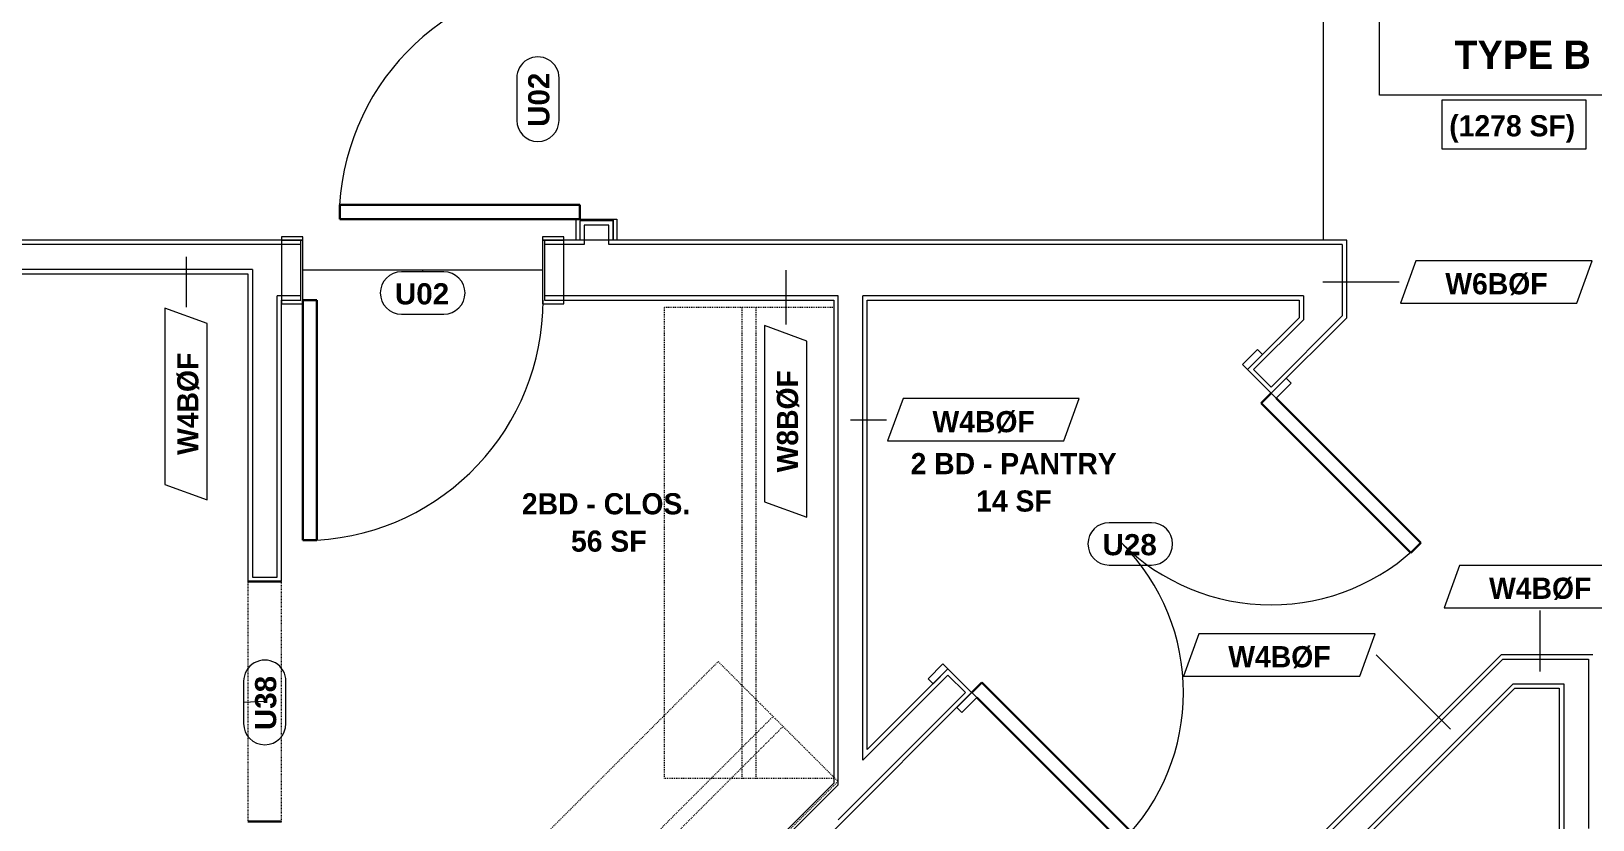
# Model space of a CAD drawing. Header units: inches. Extents: x -4058 to -1781, y 9814 to 12264.
# Drawn here: x -2478.7 to -2257.4, y 11859 to 11970.7 of the extents above; entities that cross this region are included whole.
import ezdxf

# ---------------------------------------------------------------- set-up
doc = ezdxf.new("R2010")
doc.units = ezdxf.units.IN
doc.header["$MEASUREMENT"] = 0
doc.linetypes.add('Dash', pattern=[0.25, 0.125, -0.125])
doc.linetypes.add('Overhead', pattern=[0.15625, 0.09375, -0.0625])
for name, color, linetype, lineweight in [('A-AREA-IDEN', 2, 'Continuous', 9), ('A-DETL-GENF-3', 92, 'Overhead', 9), ('A-DETL-MEDM', 33, 'Continuous', 30), ('A-DOOR-3', 31, 'Continuous', 9), ('A-DOOR-4', 31, 'Continuous', 30), ('A-DOOR-IDEN', 31, 'Continuous', 9), ('A-FLOR-2', 192, 'Continuous', 9), ('A-WALL', 113, 'Continuous', 18), ('A-WALL-3', 113, 'Continuous', 9), ('A-WALL-IDEN', 211, 'Continuous', 9), ('I-WALL-2', 2, 'Continuous', 9), ('Q-CASE', 31, 'Continuous', 9), ('Q-CASE-HDLN', 31, 'Dash', 9)]:
    doc.layers.add(name, color=color, linetype=linetype, lineweight=lineweight)
doc.styles.add('Arial_B', font='arialbd.ttf', dxfattribs={"height": 3})
doc.styles.add('Century Gothic_B', font='GOTHICB.TTF', dxfattribs={"height": 3})
doc.styles.add('Century Gothic_B_1', font='GOTHICB.TTF', dxfattribs={"height": 4})

# ---------------------------------------------------------------- blocks, each defined once
blk = doc.blocks.new('Door-Opening - CLEAR OPENING - 34_ x 80_-3928388-UNITS PLANS - 3RD FLOOR')
at = {"layer": 'A-DETL-GENF-3'}
for p, q in [((16.68, 2.37), (-17.32, 2.37)), ((-17.32, -2.38), (16.68, -2.38))]:
    blk.add_line(p, q, dxfattribs=at)
at = {"layer": 'A-DETL-MEDM'}
for p, q in [((-17.32, 2.37), (-17.32, -2.38)), ((16.68, -2.38), (16.68, 2.37))]:
    blk.add_line(p, q, dxfattribs=at)
blk = doc.blocks.new('OD_CW_Closet - OD_CW_Closet-3809433-UNITS PLANS - 3RD FLOOR')
at = {"layer": 'Q-CASE-HDLN'}
for p, q in [((0.74, -24), (0.74, 0)), ((0.74, 0), (67.55, 0)), ((67.55, 0), (67.55, -24)), ((0.74, -11), (67.55, -11)), ((0.74, -13), (67.55, -13)), ((67.55, -24), (0.74, -24))]:
    blk.add_line(p, q, dxfattribs=at)
blk = doc.blocks.new('OD_CW_Closet - OD_CW_Closet-3810279-UNITS PLANS - 3RD FLOOR')
at = {"layer": 'Q-CASE-HDLN'}
for p, q in [((0.74, -24), (0.74, 0)), ((0.74, 0), (87.24, 0)), ((87.24, 0), (87.24, -24)), ((0.74, -11), (87.24, -11)), ((0.74, -13), (87.24, -13)), ((87.24, -24), (0.74, -24))]:
    blk.add_line(p, q, dxfattribs=at)
blk = doc.blocks.new('SWING - SINGLE - FLUSH - SWING - FLUSH - 2-10 x 6-8 - PRIVACY-4346073-UNITS PLANS - 3RD FLOOR')
at = {"layer": 'A-DOOR-3'}
for p, q in [((-17, 4.75), (-20, 4.75)), ((-20, 4.75), (-20, -4.25)), ((-17, -4.25), (-17, 4.75)), ((20, 4.75), (17, 4.75)), ((17, 4.75), (17, -4.25)), ((20, -4.25), (20, 4.75)), ((-20, -4.25), (-17, -4.25)), ((-17, -4.25), (-20, -4.25)), ((-20, -4.25), (-20, -4.75)), ((-17, -4.75), (-17, -4.25)), ((17, -4.25), (20, -4.25)), ((20, -4.25), (17, -4.25)), ((17, -4.25), (17, -4.75)), ((20, -4.75), (20, -4.25)), ((-20, -4.75), (-17, -4.75)), ((17, -4.75), (20, -4.75))]:
    blk.add_line(p, q, dxfattribs=at)
blk.add_arc((17, 4.25), 34.07, 93.3657, 180, dxfattribs=at)
at = {"layer": 'A-DOOR-4'}
for p, q in [((15, 4.25), (15, 38.26)), ((17, 38.26), (15, 38.26)), ((17, 4.25), (17, 38.26)), ((17, 4.25), (15, 4.25))]:
    blk.add_line(p, q, dxfattribs=at)
blk = doc.blocks.new('SWING - SINGLE - FLUSH - SWING - FLUSH - 2-10 x 6-8 - PRIVACY-4346068-UNITS PLANS - 3RD FLOOR')
at = {"layer": 'A-DOOR-3'}
for p, q in [((-20, 2.37), (-20, 2.87)), ((-20, 2.87), (-17, 2.87)), ((-20, 2.37), (-17, 2.37)), ((-20, -2.88), (-20, 2.37)), ((-17, 2.37), (-20, 2.37)), ((-17, 2.87), (-17, 2.37)), ((-17, 2.37), (-17, -2.88)), ((17, 2.37), (17, 2.87)), ((17, 2.87), (20, 2.87)), ((17, 2.37), (20, 2.37)), ((17, -2.88), (17, 2.37)), ((20, 2.37), (17, 2.37)), ((20, 2.87), (20, 2.37)), ((20, 2.37), (20, -2.88)), ((-17, -2.88), (-20, -2.88)), ((20, -2.88), (17, -2.88))]:
    blk.add_line(p, q, dxfattribs=at)
blk.add_arc((17, -2.38), 34.07, 180, 266.6343, dxfattribs=at)
at = {"layer": 'A-DOOR-4'}
for p, q in [((15, -2.38), (15, -36.38)), ((17, -2.38), (15, -2.38)), ((17, -2.38), (17, -36.38)), ((17, -36.38), (15, -36.38))]:
    blk.add_line(p, q, dxfattribs=at)
blk = doc.blocks.new('SWING - DOUBLE - FLUSH - SWING - DOUBLE - 5-0 x 6-8 - DUMMY-3948979-UNITS PLANS - 3RD FLOOR')
at = {"layer": 'A-DOOR-3'}
for p, q in [((-33, 2.375), (-33, 3.375)), ((-33, 3.375), (-30, 3.375)), ((-30, 2.375), (-33, 2.375)), ((-30, 3.375), (-30, 2.375)), ((30, 2.375), (30, 3.375)), ((30, 3.375), (33, 3.375)), ((33, 2.375), (30, 2.375)), ((33, 3.375), (33, 2.375)), ((-33, -2.375), (-30, -2.375)), ((-33, -3.375), (-33, -2.375)), ((-30, -3.375), (-33, -3.375)), ((-30, -2.375), (-30, -3.375)), ((30, -2.375), (33, -2.375)), ((30, -3.375), (30, -2.375)), ((33, -3.375), (30, -3.375)), ((33, -2.375), (33, -3.375))]:
    blk.add_line(p, q, dxfattribs=at)
for centre, start, end in [((-30, -2.375), 270, 0), ((30, -2.375), 180, 270)]:
    blk.add_arc(centre, 30, start, end, dxfattribs=at)
at = {"layer": 'A-DOOR-4'}
for p, q in [((-28, -2.375), (-30, -2.375)), ((-30, -3.375), (-30, -32.375)), ((-28, -32.375), (-28, -2.375)), ((28, -2.375), (30, -2.375)), ((28, -32.375), (28, -2.375)), ((30, -3.375), (30, -32.375)), ((-30, -32.375), (-28, -32.375)), ((30, -32.375), (28, -32.375))]:
    blk.add_line(p, q, dxfattribs=at)
blk = doc.blocks.new('Wall Tag - Arch Wall-3956453-UNITS PLANS - 3RD FLOOR')
at = {"layer": 'A-WALL-IDEN'}
for p, q in [((-0.3561, 0.0937), (-0.4244, -0.0937)), ((0.4244, 0.0937), (-0.3561, 0.0937)), ((0.3561, -0.0937), (0.4244, 0.0937)), ((-0.4244, -0.0937), (0.3561, -0.0937))]:
    blk.add_line(p, q, dxfattribs=at)
blk = doc.blocks.new('Door Tag - Type Mark-2601225-UNITS PLANS - 3RD FLOOR')
at = {"layer": 'A-DOOR-IDEN'}
for p, q in [((0.09375, 0.09375), (-0.09375, 0.09375)), ((-0.09375, -0.09375), (0.09375, -0.09375))]:
    blk.add_line(p, q, dxfattribs=at)
for centre, start, end in [((-0.09375, 0), 90, 270), ((0.09375, 0), 270, 90)]:
    blk.add_arc(centre, 0.09375, start, end, dxfattribs=at)

msp = doc.modelspace()

# ---------------------------------------------------------------- linework, layer by layer
at = {"layer": 'A-AREA-IDEN', "flags": 128}
for points in [[(-2287.68, 11980.14), (-2249.55, 11980.14), (-2249.55, 11961.69), (-2287.68, 11961.69)], [(-2278.78, 11961.01), (-2258.45, 11961.01), (-2258.45, 11954.01), (-2278.78, 11954.01)]]:
    msp.add_lwpolyline(points, close=True, dxfattribs=at)
at = {"layer": 'A-DOOR-IDEN'}
for p, q in [((-2423.25, 11936.86), (-2423.25, 11936.64)), ((-2445.62, 11875.74), (-2448.62, 11875.6))]:
    msp.add_line(p, q, dxfattribs=at)
at = {"layer": 'A-FLOR-2'}
for p, q in [((-2295.62, 11941.11), (-2295.62, 11988.52)), ((-2406.25, 11936.86), (-2440.25, 11936.86))]:
    msp.add_line(p, q, dxfattribs=at)
at = {"layer": 'A-WALL'}
for p, q in [((-2400.37, 11943.24), (-2400.37, 11940.49)), ((-2396.87, 11943.24), (-2400.37, 11943.24)), ((-2396.87, 11940.49), (-2396.87, 11943.24)), ((-2440.5, 11940.49), (-2518.37, 11940.49)), ((-2400.37, 11940.49), (-2406, 11940.49)), ((-2360.87, 11940.49), (-2396.87, 11940.49)), ((-2292.95, 11940.49), (-2360.87, 11940.49)), ((-2292.95, 11940.49), (-2292.95, 11930.39)), ((-2447.37, 11936.99), (-2518.37, 11936.99)), ((-2447.37, 11936.99), (-2447.37, 11893.36)), ((-2443.87, 11893.36), (-2443.87, 11933.24)), ((-2440.5, 11933.24), (-2443.87, 11933.24)), ((-2364.37, 11933.24), (-2406, 11933.24)), ((-2364.37, 11863.92), (-2364.37, 11933.24)), ((-2360.87, 11867.42), (-2360.87, 11933.24)), ((-2298.45, 11933.24), (-2360.87, 11933.24)), ((-2298.45, 11933.24), (-2298.45, 11929.84)), ((-2298.45, 11929.84), (-2305.51, 11922.78)), ((-2292.95, 11930.39), (-2303.03, 11920.31)), ((-2305.51, 11922.78), (-2303.03, 11920.31)), ((-2447.37, 11893.36), (-2443.87, 11893.36)), ((-2296.64, 11855.28), (-2270.18, 11881.74)), ((-2270.18, 11881.74), (-2258.07, 11881.74)), ((-2258.07, 11881.74), (-2258.07, 11857.74)), ((-2348.82, 11879.47), (-2360.87, 11867.42)), ((-2346.34, 11877), (-2348.82, 11879.47)), ((-2291.69, 11855.28), (-2268.73, 11878.24)), ((-2268.73, 11878.24), (-2261.57, 11878.24)), ((-2261.57, 11878.24), (-2261.57, 11825.16)), ((-2364.37, 11858.97), (-2346.34, 11877)), ((-2364.37, 11863.92), (-2425.75, 11802.54))]:
    msp.add_line(p, q, dxfattribs=at)
at = {"layer": 'A-WALL-3'}
for p, q in [((-2396.25, 11943.86), (-2401, 11943.86)), ((-2401, 11943.86), (-2401, 11941.11)), ((-2396.25, 11941.11), (-2396.25, 11943.86)), ((-2443.25, 11941.11), (-2518.37, 11941.11)), ((-2360.25, 11941.11), (-2365, 11941.11)), ((-2292.32, 11941.11), (-2299.07, 11941.11)), ((-2292.32, 11930.13), (-2292.32, 11941.11)), ((-2517.37, 11936.36), (-2448, 11936.36)), ((-2448, 11936.36), (-2448, 11892.74)), ((-2443.25, 11892.74), (-2443.25, 11932.61)), ((-2365, 11932.61), (-2365, 11864.17)), ((-2360.25, 11868.92), (-2360.25, 11932.61)), ((-2299.07, 11932.61), (-2299.07, 11930.1)), ((-2299.07, 11930.1), (-2306.39, 11922.78)), ((-2303.03, 11919.42), (-2292.32, 11930.13)), ((-2306.39, 11922.78), (-2303.03, 11919.42)), ((-2270.44, 11882.36), (-2297.53, 11855.28)), ((-2257.45, 11882.36), (-2270.44, 11882.36)), ((-2348.82, 11880.36), (-2360.25, 11868.92)), ((-2345.46, 11877), (-2348.82, 11880.36)), ((-2290.81, 11855.28), (-2268.47, 11877.61)), ((-2268.47, 11877.61), (-2262.2, 11877.61)), ((-2262.2, 11877.61), (-2262.2, 11826.67)), ((-2365, 11857.46), (-2345.46, 11877)), ((-2365, 11864.17), (-2425.75, 11803.43))]:
    msp.add_line(p, q, dxfattribs=at)
at = {"layer": 'A-WALL-IDEN'}
for p, q in [((-2456.78, 11938.74), (-2456.78, 11931.63)), ((-2371.8, 11936.86), (-2371.8, 11929.16)), ((-2295.7, 11935.21), (-2284.86, 11935.21)), ((-2362.62, 11915.66), (-2357.53, 11915.66)), ((-2264.92, 11879.99), (-2264.92, 11888.61)), ((-2277.63, 11871.82), (-2288.14, 11882.33))]:
    msp.add_line(p, q, dxfattribs=at)
at = {"layer": 'I-WALL-2'}
for p, q in [((-2440.5, 11941.11), (-2443.25, 11941.11)), ((-2440.5, 11932.61), (-2440.5, 11941.11)), ((-2401, 11941.11), (-2406, 11941.11)), ((-2406, 11941.11), (-2406, 11932.61)), ((-2365, 11941.11), (-2396.25, 11941.11)), ((-2299.07, 11941.11), (-2360.25, 11941.11)), ((-2443.25, 11932.61), (-2440.5, 11932.61)), ((-2406, 11932.61), (-2365, 11932.61)), ((-2360.25, 11932.61), (-2299.07, 11932.61))]:
    msp.add_line(p, q, dxfattribs=at)

# ---------------------------------------------------------------- block references
at = {"layer": 'A-DOOR-3'}
for name, p, rotation in [('SWING - SINGLE - FLUSH - SWING - FLUSH - 2-10 x 6-8 - PRIVACY-4346068-UNITS PLANS - 3RD FLOOR', (-2398.62, 11961.11), 269.9999999999487), ('SWING - SINGLE - FLUSH - SWING - FLUSH - 2-10 x 6-8 - PRIVACY-4346073-UNITS PLANS - 3RD FLOOR', (-2423.25, 11936.86), 180), ('SWING - DOUBLE - FLUSH - SWING - DOUBLE - 5-0 x 6-8 - DUMMY-3948979-UNITS PLANS - 3RD FLOOR', (-2325.92, 11899.89), 45.00000000009266), ('Door-Opening - CLEAR OPENING - 34_ x 80_-3928388-UNITS PLANS - 3RD FLOOR', (-2445.62, 11875.42), 270.0000000000279)]:
    msp.add_blockref(name, p, dxfattribs=dict(at, rotation=rotation))
at = {"layer": 'A-DOOR-IDEN', "xscale": 31.99999999999999, "yscale": 31.99999999999999, "zscale": 31.99999999999999, "rotation": 89.99999999999955}
for p in [(-2406.92, 11961.11), (-2445.62, 11875.6)]:
    msp.add_blockref('Door Tag - Type Mark-2601225-UNITS PLANS - 3RD FLOOR', p, dxfattribs=at)
at = {"layer": 'A-DOOR-IDEN', "xscale": 31.99999999999999, "yscale": 31.99999999999999, "zscale": 31.99999999999999}
for p in [(-2423.25, 11933.64), (-2322.98, 11898.08)]:
    msp.add_blockref('Door Tag - Type Mark-2601225-UNITS PLANS - 3RD FLOOR', p, dxfattribs=at)
at = {"layer": 'A-WALL-IDEN', "xscale": 31.99999999999999, "yscale": 31.99999999999999, "zscale": 31.99999999999999}
for p in [(-2271.12, 11935.21), (-2343.79, 11915.66), (-2264.92, 11892.03), (-2301.87, 11882.33)]:
    msp.add_blockref('Wall Tag - Arch Wall-3956453-UNITS PLANS - 3RD FLOOR', p, dxfattribs=at)
at = {"layer": 'A-WALL-IDEN', "xscale": 31.99999999999999, "yscale": 31.99999999999999, "zscale": 31.99999999999999, "rotation": 89.99999999999955}
for p in [(-2456.78, 11917.9), (-2371.8, 11915.43)]:
    msp.add_blockref('Wall Tag - Arch Wall-3956453-UNITS PLANS - 3RD FLOOR', p, dxfattribs=at)
at = {"layer": 'Q-CASE'}
for name, p, rotation in [('OD_CW_Closet - OD_CW_Closet-3809433-UNITS PLANS - 3RD FLOOR', (-2389, 11864.07), 90.0000000000329), ('OD_CW_Closet - OD_CW_Closet-3810279-UNITS PLANS - 3RD FLOOR', (-2443.06, 11819.7), 45.00000000001427)]:
    msp.add_blockref(name, p, dxfattribs=dict(at, rotation=rotation))

# ---------------------------------------------------------------- texts
at = {"layer": 'A-AREA-IDEN', "attachment_point": 1}
for s, insert, char_height, width, style in [('TYPE B', (-2277.04, 11969.41), 4, 20.301, 'Century Gothic_B_1'), ('(1278 SF)', (-2277.78, 11958.84), 3, 22.119, 'Century Gothic_B'), ('2 BD - PANTRY', (-2354.11, 11910.95), 3, 34.946, 'Century Gothic_B'), ('2BD - CLOS.', (-2409.19, 11905.26), 3, 29.29, 'Century Gothic_B'), ('14 SF', (-2344.82, 11905.65), 3, 12.423, 'Century Gothic_B'), ('56 SF', (-2402.23, 11899.97), 3, 12.423, 'Century Gothic_B')]:
    msp.add_mtext(s, dxfattribs=dict(at, insert=insert, char_height=char_height, width=width, style=style))
at = {"layer": 'A-DOOR-IDEN', "char_height": 3, "width": 9.393, "attachment_point": 1, "rotation": 90, "style": 'Arial_B'}
for s, insert in [('U02', (-2408.3, 11957.18)), ('U38', (-2447, 11871.67))]:
    msp.add_mtext(s, dxfattribs=dict(at, insert=insert))
at = {"layer": 'A-DOOR-IDEN', "char_height": 3, "width": 9.393, "attachment_point": 1, "style": 'Arial_B'}
for s, insert in [('U02', (-2427.18, 11935.02)), ('U28', (-2326.91, 11899.46))]:
    msp.add_mtext(s, dxfattribs=dict(at, insert=insert))
at = {"layer": 'A-WALL-IDEN', "char_height": 3, "width": 17.372, "attachment_point": 1, "style": 'Century Gothic_B'}
for s, insert in [('W6BØF', (-2278.34, 11936.45)), ('W4BØF', (-2351.01, 11916.9)), ('W4BØF', (-2272.14, 11893.28)), ('W4BØF', (-2309.09, 11883.58))]:
    msp.add_mtext(s, dxfattribs=dict(at, insert=insert))
at = {"layer": 'A-WALL-IDEN', "char_height": 3, "width": 17.372, "attachment_point": 1, "rotation": 90, "style": 'Century Gothic_B'}
for s, insert in [('W4BØF', (-2458.03, 11910.68)), ('W8BØF', (-2373.05, 11908.21))]:
    msp.add_mtext(s, dxfattribs=dict(at, insert=insert))

doc.saveas('drawing.dxf')
